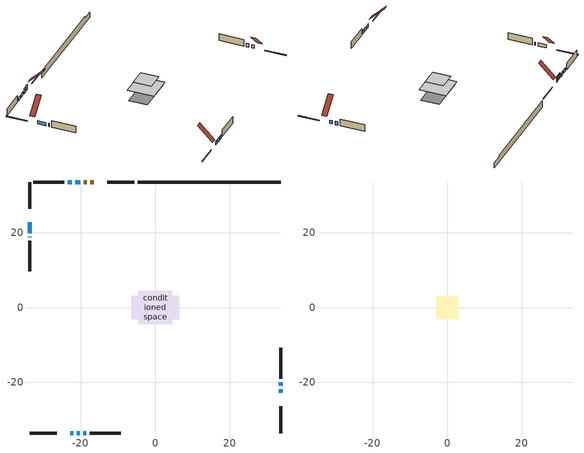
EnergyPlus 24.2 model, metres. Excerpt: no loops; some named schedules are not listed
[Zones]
conditioned space
 floor adiabatic (AdiabaticFloorConstruction): -4.52,-4.52 -4.52,4.52 4.52,4.52 4.52,-4.52 z0.61
 floor foundation (Slab1 construction): -6.42,-3.19 -6.42,3.19 6.42,3.19 6.42,-3.19 z-1.83
 wall outside (RimJoist1 construction): -5.68,33.65 -12.88,33.65 / -33.65,-33.65 -26.45,-33.65 / -33.65,33.65 -33.65,26.45 / 33.65,-33.65 33.65,-26.45 z0.61:0.91
 wall outside (AdiabaticWallConstruction 1): -16.53,33.65 -17.38,33.65 / -18.3,33.65 -19.15,33.65 z0.61:2.64
 wall outside (AdiabaticWallConstruction): 33.65,-22.81 33.65,-21.89 / -22.81,-33.65 -22.04,-33.65 / 33.65,-20.96 33.65,-20.05 / -20.08,33.65 -21.45,33.65 / -21.12,-33.65 -20.2,-33.65 / -19.27,-33.65 -18.51,-33.65 / -33.65,22.81 -33.65,19.95 / -33.65,19.02 -33.65,18.86 / -22.38,33.65 -23.52,33.65 z0.61:1.83
 wall outside (Wall1 construction): -24.45,33.65 -32.72,33.65 / -17.58,-33.65 -9.31,-33.65 / -33.65,17.94 -33.65,9.66 / 33.65,-19.12 33.65,-10.85 z0.61:3.05
 wall foundation (FoundationWall1 construction): -4.75,33.65,-1.83 -4.75,33.65,0.61 29.81,33.65,0.61 29.81,33.65,0.01 33.65,33.65,0.01 33.65,33.65,-1.83
 window (WindowConstruction): 33.65,-22.81 33.65,-21.89 z0.61:1.83
 window (WindowConstruction 8): -22.81,-33.65 -22.04,-33.65 z0.61:1.83
 window (WindowConstruction 1): 33.65,-20.96 33.65,-20.05 z0.61:1.83
 window (WindowConstruction 2): -20.08,33.65 -21.45,33.65 z0.61:1.83
 window (WindowConstruction 3): -21.11,-33.65 -20.2,-33.65 z0.61:1.83
 window (WindowConstruction 4): -19.27,-33.65 -18.51,-33.65 z0.61:1.83
 window (WindowConstruction 5): -33.65,22.81 -33.65,19.95 z0.61:1.83
 window (WindowConstruction 6): -33.65,19.02 -33.65,18.87 z0.61:1.83
 window (WindowConstruction 7): -22.38,33.65 -23.52,33.65 z0.61:1.83
 door (Door): -16.53,33.65 -17.38,33.65 z0.61:2.64
 door (Door 1): -18.3,33.65 -19.15,33.65 z0.61:2.64
 ceiling adiabatic (AdiabaticFloorConstruction): 4.52,-4.52 4.52,4.52 -4.52,4.52 -4.52,-4.52 z0.61
attic - vented
 floor to conditioned space (Floor1 construction Reversed): -3.01,-3.01 -3.01,3.01 3.01,3.01 3.01,-3.01 z3.05
 roof outside (Roof1 construction): -15.6,33.65,3.05 -15.6,28.59,8.11 -13.81,28.59,8.11 -13.81,33.65,3.05; -23.73,-33.65,3.05 -23.73,-28.59,8.11 -25.53,-28.59,8.11 -25.53,-33.65,3.05; -33.65,23.73,3.05 -28.59,23.73,8.11 -28.59,25.53,8.11 -33.65,25.53,3.05; 33.65,-23.73,3.05 28.59,-23.73,8.11 28.59,-25.53,8.11 33.65,-25.53,3.05
[Building]
Building 1: Terrain=Suburbs
[Site:Location]
Toronto City Centre_ON: Latitude {deg}=43.63; Longitude {deg}=-79.39; Time Zone {hr}=-5; Elevation {m}=77; Keep Site Location Information=Yes
[Site:GroundTemperature:Shallow]
5.01852, 3.26908, 3.12898, 3.95918, 7.29196, 10.6092, 13.4851, 15.3069, 15.4617, 13.9799, 11.1774, 7.9619
[Site:WaterMainsTemperature]
Calculation Method=Schedule; Temperature Schedule=mains temperature schedule
[Material] Roughness=Rough; Thermal Absorptance=0.9
Name | Thickness {m} | Conductivity {W/m-K} | Density {kg/m3} | Specific Heat {J/kg-K} | Solar Absorptance | Visible Absorptance
asphalt or fiberglass shingles | 0.00635 | 0.162714 | 1121.4 | 1465.45 | 0.4 | 0.4
ceiling loosefill ins | 0.0846667 | 0.0480833 | 16.02 | 1046.75 | 0.7 | 0.7
ceiling stud and cavity | 0.1397 | 0.144249 | 65.682 | 1177.47 | 0.7 | 0.7
concrete 4.0 in. | 0.1016 | 1.803125 | 2242.8 | 837.4 | 0.7 | 0.7
concrete 8.0 in. | 0.2032 | 1.803125 | 2242.8 | 837.4 | 0.7 | 0.7
door material | 0.04445 | 0.20624 | 512.64 | 1214.23 | 0.7 | 0.7
door material 1 | 0.04445 | 0.327969 | 512.64 | 1214.23 | 0.7 | 0.7
exterior vertical ins | 0.00216305 | 0.029427 | 32.04 | 1214.23 | 0.7 | 0.7
floor covering | 0.0127 | 0.0433444 | 54.468 | 1339.84 | 0.6 | 0.6
floor rigid ins; wall rigid ins | 0.512978 | 0.029427 | 32.04 | 1214.23 | 0.7 | 0.7
floor stud and cavity | 0.1397 | 1.75129 | 37.0049 | 1207.88 | 0.7 | 0.7
furniture material conditioned space 1 | 0.1524 | 0.115458 | 640.8 | 1214.23 | 0.6 | 0.6
gypsum board | 0.0127 | 0.160291 | 801 | 837.4 | 0.6 | 0.6
osb sheathing 0.5 in. | 0.0127 | 0.115458 | 512.64 | 1214.23 | 0.7 | 0.7
osb sheathing 0.75 in. | 0.01905 | 0.115458 | 512.64 | 1214.23 | 0.7 | 0.7
rim joist stud and cavity | 0.0508 | 0.648972 | 50.32683 | 1063.81 | 0.6 | 0.6
wall stud and cavity | 0.1397 | 0.702165 | 139.0536 | 1170.24 | 0.7 | 0.7
wall stud and cavity 1 | 0.0889 | 0.380278 | 52.3479 | 1209.89 | 0.7 | 0.7
wall stud and cavity 2 | 0.0889 | 0.391764 | 83.0341 | 1211.67 | 0.7 | 0.7
wood siding | 0.0254 | 0.102417 | 544.68 | 1172.36 | 0.4 | 0.4
wood siding 1; wood siding 2; wood siding 3 | 0.0254 | 0.102417 | 544.68 | 1172.36 | 0.7 | 0.7
[WindowMaterial:SimpleGlazingSystem]
Name | U-Factor {W/m2-K} | Solar Heat Gain Coefficient
WindowMaterial | 3.034891 | 0.64
WindowMaterial 1 | 5.64904 | 0.74
WindowMaterial 2 | 2.353531 | 0.52
WindowMaterial 3 | 2.34729 | 0.52
WindowMaterial 4 | 5.94146 | 0.79
WindowMaterial 5 | 4.69684 | 0.56
WindowMaterial 6 | 2.48753 | 0.46
[Construction]
AdiabaticFloorConstruction: floor stud and cavity, floor rigid ins, osb sheathing 0.75 in., floor covering
AdiabaticWallConstruction: wood siding 2, wall rigid ins, wall stud and cavity 1, gypsum board
AdiabaticWallConstruction 1: wood siding 3, wall rigid ins, wall stud and cavity 1, gypsum board
Door: door material
Door 1: door material 1
Floor1 construction Reversed: gypsum board, ceiling stud and cavity, ceiling loosefill ins
FoundationWall1 construction: concrete 8.0 in.
furniture construction conditioned space 1: furniture material conditioned space 1
PartitionWallConstruction: gypsum board, wall stud and cavity 2, gypsum board
RimJoist1 construction: wood siding 1, rim joist stud and cavity
Roof1 construction: asphalt or fiberglass shingles
Slab1 construction: concrete 4.0 in.
Wall1 construction: wood siding, osb sheathing 0.5 in., wall stud and cavity, gypsum board
WindowConstruction; WindowConstruction 3: WindowMaterial
WindowConstruction 1: WindowMaterial 1
WindowConstruction 2: WindowMaterial 2
WindowConstruction 4: WindowMaterial 3
WindowConstruction 5: WindowMaterial 4
WindowConstruction 6: WindowMaterial 5
WindowConstruction 7; WindowConstruction 8: WindowMaterial 6
[Zone] Multiplier=1; Part of Total Floor Area=Yes
Name | Volume {m3}
attic - vented | 25.7534
conditioned space | 423.6
[Space]
Name | Zone | Volume {m3}
attic - vented 1 | attic - vented | 25.7534
conditioned space 1 | conditioned space | 423.6
[ZoneInfiltration:EffectiveLeakageArea]
infil attic - vented 1: Zone or Space=attic - vented 1; Schedule=Always On Discrete; Effective Air Leakage Area {cm2}=1527.58; Stack Coefficient=0.000352208; Wind Coefficient=1.268e-05
[ZoneMixing]
whole house fan mix: Zone or Space=attic - vented; Schedule=Always On Continuous; Design Flow Rate Calculation Method=Flow/Zone; Design Flow Rate {m3/s}=0; Source Zone or Space=conditioned space
[SurfaceProperty:ExposedFoundationPerimeter]
Slab1: Exposed Perimeter Calculation Method=TotalExposedPerimeter; Total Exposed Perimeter {m}=38.406
[InternalMass] Zone or ZoneList=conditioned space; Space or SpaceList=conditioned space 1
Name | Construction | Surface Area {m2}
furniture mass conditioned space 1 | furniture construction conditioned space 1 | 65.4402
partition wall mass | PartitionWallConstruction | 163.6
[Lights]
interior lighting: Zone or ZoneList or Space or SpaceList=conditioned space 1; Schedule=interior lighting schedule; Design Level Calculation Method=LightingLevel; Lighting Level {W}=343.2; Return Air Fraction=0; Fraction Radiant=0.6; Fraction Visible=0.2; Fraction Replaceable=1
[People]
occupants: Zone or ZoneList or Space or SpaceList=conditioned space 1; Number of People Schedule=occupants schedule; Number of People Calculation Method=People; Number of People=3; Fraction Radiant=0.314171; Sensible Heat Fraction=0.56303; Activity Level Schedule=occupants activity schedule; Carbon Dioxide Generation Rate {m3/s-W}=0; Enable ASHRAE 55 Comfort Warnings=No; Mean Radiant Temperature Calculation Type=EnclosureAveraged
[ElectricEquipment] Zone or ZoneList or Space or SpaceList=conditioned space 1; Design Level Calculation Method=EquipmentLevel
Name | Schedule | Design Level {W} | Fraction Latent | Fraction Radiant | Fraction Lost
clothes dryer | clothes dryer schedule | 140.772 | 0.015 | 0.081 | 0.85
clothes washer | clothes washer schedule | 32.1985 | 0.03 | 0.162 | 0.7
cooking range | cooking range schedule | 215.147 | 0.08 | 0.432 | 0.2
dishwasher | dishwasher schedule | 66.8632 | 0.3 | 0.18 | 0.4
fridge | fridge schedule | 72.9452 | 0 | 0.6 | 0
mech vent bath fan 0 | mech vent bath fan 0 schedule | 50.2 | 0 | 0 | 1
mech vent house fan | mech vent house fan schedule | 0 | 0 | 0 | 1
mech vent house fan cfis | mech vent house fan cfis schedule | 0 | 0 | 0 | 0
mech vent range fan 0 | mech vent range fan 0 schedule | 57 | 0 | 0 | 1
misc plug loads | misc plug loads schedule | 494.7 | 0.045 | 0.513 | 0.1
whole house fan | Always On Discrete | 0 | 0 | 0 | 1
[OtherEquipment] Zone or ZoneList or Space or SpaceList=conditioned space 1; Design Level Calculation Method=EquipmentLevel
Name | Fuel Type | Schedule | Design Level {W} | Fraction Latent | Fraction Radiant | Fraction Lost
clothes dryer 1 | Electricity | clothes dryer schedule | 0 | 0.015 | 0.081 | 0.85
cooking range 1 | Electricity | cooking range schedule | 0 | 0.08 | 0.432 | 0.2
general water use latent | None | general water use schedule | 62.594 | 1 | 0 | 0
general water use sensible | None | general water use schedule | -61.6891 | 0 | 0.6 | 0
mech vent house fan latent load | None | Always On Discrete | 0 | 1 | 0 | 0
mech vent house fan sensible load | None | Always On Discrete | 0 | 0 | 0 | 0
water heater energy adjustment1 | NaturalGas | Always On Discrete | 0.01 | 0 | 0 | 1
[ZoneInfiltration:DesignFlowRate] Zone or ZoneList or Space or SpaceList=conditioned space 1; Schedule=Always On Discrete; Design Flow Rate Calculation Method=Flow/Zone; Design Flow Rate {m3/s}=0
infil flow; natural vent flow; whole house fan flow
[AvailabilityManager:Scheduled]
central ac and furnace airloop Availability Manager: Schedule=Always On Discrete
[Foundation:Kiva]
Foundation Kiva 1: Initial Indoor Air Temperature {C}=18; Wall Height Above Grade {m}=0.609996; Wall Depth Below Slab {m}=0.2032; Custom Block Material Name 1=exterior vertical ins; Custom Block Depth 1 {m}=2.43998; Custom Block X Position 1 {m}=0.2032; Custom Block Z Position 1 {m}=0
[Foundation:Kiva:Settings]
Soil Conductivity {W/m-K}=0.849921; Soil Density {kg/m3}=1842.3; Soil Specific Heat {J/kg-K}=418.7; Ground Solar Absorptivity=0.9; Ground Thermal Absorptivity=0.9; Ground Surface Roughness {m}=0.03; Far-Field Width {m}=40; Deep-Ground Boundary Condition=ZeroFlux; Deep-Ground Depth {m}=40; Minimum Cell Dimension {m}=0.2; Maximum Cell Growth Coefficient=3; Simulation Timestep=Timestep
[Exterior:Lights]
exterior lighting: Schedule=exterior lighting schedule; Design Level {W}=75.6
[EnergyManagementSystem:GlobalVariable]
central_ac_and_furnace_airloop_Fan_RTF
infil_program_Qfan
infil_program_Qinf
natural_vent_program_Qnv
natural_vent_program_Qwhf
[EnergyManagementSystem:Sensor]
Name | Output:Variable or Output:Meter Index Key | Output:Variable or Output:Meter
airflow_gain | infil flow | Infiltration Sensible Heat Gain Energy
airflow_gain_1 | natural vent flow | Infiltration Sensible Heat Gain Energy
airflow_gain_2 | whole house fan flow | Infiltration Sensible Heat Gain Energy
airflow_loss | infil flow | Infiltration Sensible Heat Loss Energy
airflow_loss_1 | natural vent flow | Infiltration Sensible Heat Loss Energy
airflow_loss_2 | whole house fan flow | Infiltration Sensible Heat Loss Energy
clg_load_cond |  | Cooling:EnergyTransfer:Zone:CONDITIONED SPACE
clg_sp_s; clg_sp_s_1 | cooling setpoint | Schedule Value
clothes_dryer_exhaust_0_sch_s | clothes dryer exhaust 0 schedule | Schedule Value
cool_season | cooling season schedule | Schedule Value
htg_load_cond |  | Heating:EnergyTransfer:Zone:CONDITIONED SPACE
htg_sp_s; htg_sp_s_1 | heating setpoint | Schedule Value
ig_ee_conv | clothes dryer | Electric Equipment Convective Heating Energy
ig_ee_conv_2 | cooking range | Electric Equipment Convective Heating Energy
ig_ee_conv_4 | fridge | Electric Equipment Convective Heating Energy
ig_ee_conv_5 | misc plug loads | Electric Equipment Convective Heating Energy
ig_ee_conv_6 | whole house fan | Electric Equipment Convective Heating Energy
ig_ee_rad | clothes dryer | Electric Equipment Radiant Heating Energy
ig_ee_rad_2 | cooking range | Electric Equipment Radiant Heating Energy
ig_ee_rad_4 | fridge | Electric Equipment Radiant Heating Energy
ig_ee_rad_5 | misc plug loads | Electric Equipment Radiant Heating Energy
ig_ee_rad_6 | whole house fan | Electric Equipment Radiant Heating Energy
ig_lgt_conv | interior lighting | Lights Convective Heating Energy
ig_lgt_rad | interior lighting | Lights Radiant Heating Energy
ig_lgt_vis | interior lighting | Lights Visible Radiation Heating Energy
ig_oe_conv | clothes dryer 1 | Other Equipment Convective Heating Energy
ig_oe_conv_1 | cooking range 1 | Other Equipment Convective Heating Energy
ig_oe_conv_2 | general water use latent | Other Equipment Convective Heating Energy
ig_oe_conv_3 | general water use sensible | Other Equipment Convective Heating Energy
ig_oe_conv_4 | water heater energy adjustment1 | Other Equipment Convective Heating Energy
ig_oe_rad | clothes dryer 1 | Other Equipment Radiant Heating Energy
ig_oe_rad_1 | cooking range 1 | Other Equipment Radiant Heating Energy
ig_oe_rad_2 | general water use latent | Other Equipment Radiant Heating Energy
ig_oe_rad_3 | general water use sensible | Other Equipment Radiant Heating Energy
ig_oe_rad_4 | water heater energy adjustment1 | Other Equipment Radiant Heating Energy
ig_ppl_conv | occupants | People Convective Heating Energy
ig_ppl_rad | occupants | People Radiant Heating Energy
im_conv | furniture mass conditioned space 1 | Surface Inside Face Convection Heat Gain Energy
im_conv_1 | partition wall mass | Surface Inside Face Convection Heat Gain Energy
im_ig | furniture mass conditioned space 1 | Surface Inside Face Internal Gains Radiation Heat Gain Energy
im_ig_1 | partition wall mass | Surface Inside Face Internal Gains Radiation Heat Gain Energy
im_lgt | furniture mass conditioned space 1 | Surface Inside Face Lights Radiation Heat Gain Energy
im_lgt_1 | partition wall mass | Surface Inside Face Lights Radiation Heat Gain Energy
im_sol | furniture mass conditioned space 1 | Surface Inside Face Solar Radiation Heat Gain Energy
im_sol_1 | partition wall mass | Surface Inside Face Solar Radiation Heat Gain Energy
im_surf | furniture mass conditioned space 1 | Surface Inside Face Net Surface Thermal Radiation Heat Gain Energy
im_surf_1 | partition wall mass | Surface Inside Face Net Surface Thermal Radiation Heat Gain Energy
mech_vent_bath_fan_0_sch_s | mech vent bath fan 0 schedule | Schedule Value
mech_vent_range_fan_0_sch_s | mech vent range fan 0 schedule | Schedule Value
mv_conv | mech vent bath fan 0 | Electric Equipment Convective Heating Energy
mv_conv_1 | mech vent house fan | Electric Equipment Convective Heating Energy
mv_conv_2 | mech vent house fan cfis | Electric Equipment Convective Heating Energy
mv_conv_3 | mech vent range fan 0 | Electric Equipment Convective Heating Energy
mv_conv_4 | mech vent house fan latent load | Other Equipment Convective Heating Energy
mv_conv_5 | mech vent house fan sensible load | Other Equipment Convective Heating Energy
mv_rad | mech vent bath fan 0 | Electric Equipment Radiant Heating Energy
mv_rad_1 | mech vent house fan | Electric Equipment Radiant Heating Energy
mv_rad_2 | mech vent house fan cfis | Electric Equipment Radiant Heating Energy
mv_rad_3 | mech vent range fan 0 | Electric Equipment Radiant Heating Energy
mv_rad_4 | mech vent house fan latent load | Other Equipment Radiant Heating Energy
mv_rad_5 | mech vent house fan sensible load | Other Equipment Radiant Heating Energy
natural_vent_s | natural vent schedule | Schedule Value
out_pb_s |  | Site Outdoor Air Barometric Pressure
out_wt_s |  | Site Outdoor Air Humidity Ratio
site_vw_s |  | Site Wind Speed
ss_back_out | Window1 | Surface Window Shortwave from Zone Back Out Window Heat Transfer Rate
ss_back_out_1 | Window12 | Surface Window Shortwave from Zone Back Out Window Heat Transfer Rate
ss_back_out_2 | Window2 | Surface Window Shortwave from Zone Back Out Window Heat Transfer Rate
ss_back_out_3 | Window3 | Surface Window Shortwave from Zone Back Out Window Heat Transfer Rate
ss_back_out_4 | Window5 | Surface Window Shortwave from Zone Back Out Window Heat Transfer Rate
ss_back_out_5 | Window6 | Surface Window Shortwave from Zone Back Out Window Heat Transfer Rate
ss_back_out_6 | Window7 | Surface Window Shortwave from Zone Back Out Window Heat Transfer Rate
ss_back_out_7 | Window8 | Surface Window Shortwave from Zone Back Out Window Heat Transfer Rate
ss_back_out_8 | Window9 | Surface Window Shortwave from Zone Back Out Window Heat Transfer Rate
ss_conv | Door1 | Surface Inside Face Convection Heat Gain Energy
ss_conv_1 | Door2 | Surface Inside Face Convection Heat Gain Energy
ss_conv_10 | Window9 | Surface Inside Face Convection Heat Gain Energy
ss_conv_2 | Window1 | Surface Inside Face Convection Heat Gain Energy
ss_conv_3 | Window12 | Surface Inside Face Convection Heat Gain Energy
ss_conv_4 | Window2 | Surface Inside Face Convection Heat Gain Energy
ss_conv_5 | Window3 | Surface Inside Face Convection Heat Gain Energy
ss_conv_6 | Window5 | Surface Inside Face Convection Heat Gain Energy
ss_conv_7 | Window6 | Surface Inside Face Convection Heat Gain Energy
ss_conv_8 | Window7 | Surface Inside Face Convection Heat Gain Energy
ss_conv_9 | Window8 | Surface Inside Face Convection Heat Gain Energy
ss_ig | Door1 | Surface Inside Face Internal Gains Radiation Heat Gain Energy
ss_ig_1 | Door2 | Surface Inside Face Internal Gains Radiation Heat Gain Energy
ss_ig_10 | Window9 | Surface Inside Face Internal Gains Radiation Heat Gain Energy
ss_ig_2 | Window1 | Surface Inside Face Internal Gains Radiation Heat Gain Energy
ss_ig_3 | Window12 | Surface Inside Face Internal Gains Radiation Heat Gain Energy
ss_ig_4 | Window2 | Surface Inside Face Internal Gains Radiation Heat Gain Energy
ss_ig_5 | Window3 | Surface Inside Face Internal Gains Radiation Heat Gain Energy
ss_ig_6 | Window5 | Surface Inside Face Internal Gains Radiation Heat Gain Energy
ss_ig_7 | Window6 | Surface Inside Face Internal Gains Radiation Heat Gain Energy
ss_ig_8 | Window7 | Surface Inside Face Internal Gains Radiation Heat Gain Energy
ss_ig_9 | Window8 | Surface Inside Face Internal Gains Radiation Heat Gain Energy
ss_lgt | Door1 | Surface Inside Face Lights Radiation Heat Gain Energy
ss_lgt_1 | Door2 | Surface Inside Face Lights Radiation Heat Gain Energy
ss_sol | Door1 | Surface Inside Face Solar Radiation Heat Gain Energy
ss_sol_1 | Door2 | Surface Inside Face Solar Radiation Heat Gain Energy
ss_surf | Door1 | Surface Inside Face Net Surface Thermal Radiation Heat Gain Energy
ss_surf_1 | Door2 | Surface Inside Face Net Surface Thermal Radiation Heat Gain Energy
ss_surf_10 | Window9 | Surface Inside Face Net Surface Thermal Radiation Heat Gain Energy
ss_surf_2 | Window1 | Surface Inside Face Net Surface Thermal Radiation Heat Gain Energy
ss_surf_3 | Window12 | Surface Inside Face Net Surface Thermal Radiation Heat Gain Energy
ss_surf_4 | Window2 | Surface Inside Face Net Surface Thermal Radiation Heat Gain Energy
ss_surf_5 | Window3 | Surface Inside Face Net Surface Thermal Radiation Heat Gain Energy
ss_surf_6 | Window5 | Surface Inside Face Net Surface Thermal Radiation Heat Gain Energy
ss_surf_7 | Window6 | Surface Inside Face Net Surface Thermal Radiation Heat Gain Energy
ss_surf_8 | Window7 | Surface Inside Face Net Surface Thermal Radiation Heat Gain Energy
ss_surf_9 | Window8 | Surface Inside Face Net Surface Thermal Radiation Heat Gain Energy
ss_trans_in | Window1 | Surface Window Transmitted Solar Radiation Rate
ss_trans_in_1 | Window12 | Surface Window Transmitted Solar Radiation Rate
ss_trans_in_2 | Window2 | Surface Window Transmitted Solar Radiation Rate
ss_trans_in_3 | Window3 | Surface Window Transmitted Solar Radiation Rate
ss_trans_in_4 | Window5 | Surface Window Transmitted Solar Radiation Rate
ss_trans_in_5 | Window6 | Surface Window Transmitted Solar Radiation Rate
ss_trans_in_6 | Window7 | Surface Window Transmitted Solar Radiation Rate
ss_trans_in_7 | Window8 | Surface Window Transmitted Solar Radiation Rate
ss_trans_in_8 | Window9 | Surface Window Transmitted Solar Radiation Rate
ss_trans_out | Window1 | Surface Inside Face Initial Transmitted Diffuse Transmitted Out Window Solar Radiation Rate
ss_trans_out_1 | Window12 | Surface Inside Face Initial Transmitted Diffuse Transmitted Out Window Solar Radiation Rate
ss_trans_out_2 | Window2 | Surface Inside Face Initial Transmitted Diffuse Transmitted Out Window Solar Radiation Rate
ss_trans_out_3 | Window3 | Surface Inside Face Initial Transmitted Diffuse Transmitted Out Window Solar Radiation Rate
ss_trans_out_4 | Window5 | Surface Inside Face Initial Transmitted Diffuse Transmitted Out Window Solar Radiation Rate
ss_trans_out_5 | Window6 | Surface Inside Face Initial Transmitted Diffuse Transmitted Out Window Solar Radiation Rate
ss_trans_out_6 | Window7 | Surface Inside Face Initial Transmitted Diffuse Transmitted Out Window Solar Radiation Rate
ss_trans_out_7 | Window8 | Surface Inside Face Initial Transmitted Diffuse Transmitted Out Window Solar Radiation Rate
ss_trans_out_8 | Window9 | Surface Inside Face Initial Transmitted Diffuse Transmitted Out Window Solar Radiation Rate
s_conv | Floor1 | Surface Inside Face Convection Heat Gain Energy
s_conv_1 | FoundationWall1 | Surface Inside Face Convection Heat Gain Energy
s_conv_10 | Wall1:180 | Surface Inside Face Convection Heat Gain Energy
s_conv_11 | Wall1:270 | Surface Inside Face Convection Heat Gain Energy
s_conv_12 | Wall1:90 | Surface Inside Face Convection Heat Gain Energy
s_conv_2 | inferred conditioned ceiling | Surface Inside Face Convection Heat Gain Energy
s_conv_3 | inferred conditioned floor | Surface Inside Face Convection Heat Gain Energy
s_conv_4 | RimJoist1:0 | Surface Inside Face Convection Heat Gain Energy
s_conv_5 | RimJoist1:180 | Surface Inside Face Convection Heat Gain Energy
s_conv_6 | RimJoist1:270 | Surface Inside Face Convection Heat Gain Energy
s_conv_7 | RimJoist1:90 | Surface Inside Face Convection Heat Gain Energy
s_conv_8 | Slab1 | Surface Inside Face Convection Heat Gain Energy
s_conv_9 | Wall1:0 | Surface Inside Face Convection Heat Gain Energy
s_ig | Floor1 | Surface Inside Face Internal Gains Radiation Heat Gain Energy
s_ig_1 | FoundationWall1 | Surface Inside Face Internal Gains Radiation Heat Gain Energy
s_ig_10 | Wall1:180 | Surface Inside Face Internal Gains Radiation Heat Gain Energy
s_ig_11 | Wall1:270 | Surface Inside Face Internal Gains Radiation Heat Gain Energy
s_ig_12 | Wall1:90 | Surface Inside Face Internal Gains Radiation Heat Gain Energy
s_ig_2 | inferred conditioned ceiling | Surface Inside Face Internal Gains Radiation Heat Gain Energy
s_ig_3 | inferred conditioned floor | Surface Inside Face Internal Gains Radiation Heat Gain Energy
s_ig_4 | RimJoist1:0 | Surface Inside Face Internal Gains Radiation Heat Gain Energy
s_ig_5 | RimJoist1:180 | Surface Inside Face Internal Gains Radiation Heat Gain Energy
s_ig_6 | RimJoist1:270 | Surface Inside Face Internal Gains Radiation Heat Gain Energy
s_ig_7 | RimJoist1:90 | Surface Inside Face Internal Gains Radiation Heat Gain Energy
s_ig_8 | Slab1 | Surface Inside Face Internal Gains Radiation Heat Gain Energy
s_ig_9 | Wall1:0 | Surface Inside Face Internal Gains Radiation Heat Gain Energy
s_lgt | Floor1 | Surface Inside Face Lights Radiation Heat Gain Energy
s_lgt_1 | FoundationWall1 | Surface Inside Face Lights Radiation Heat Gain Energy
s_lgt_10 | Wall1:180 | Surface Inside Face Lights Radiation Heat Gain Energy
s_lgt_11 | Wall1:270 | Surface Inside Face Lights Radiation Heat Gain Energy
s_lgt_12 | Wall1:90 | Surface Inside Face Lights Radiation Heat Gain Energy
s_lgt_2 | inferred conditioned ceiling | Surface Inside Face Lights Radiation Heat Gain Energy
s_lgt_3 | inferred conditioned floor | Surface Inside Face Lights Radiation Heat Gain Energy
s_lgt_4 | RimJoist1:0 | Surface Inside Face Lights Radiation Heat Gain Energy
s_lgt_5 | RimJoist1:180 | Surface Inside Face Lights Radiation Heat Gain Energy
s_lgt_6 | RimJoist1:270 | Surface Inside Face Lights Radiation Heat Gain Energy
s_lgt_7 | RimJoist1:90 | Surface Inside Face Lights Radiation Heat Gain Energy
s_lgt_8 | Slab1 | Surface Inside Face Lights Radiation Heat Gain Energy
s_lgt_9 | Wall1:0 | Surface Inside Face Lights Radiation Heat Gain Energy
s_sol | Floor1 | Surface Inside Face Solar Radiation Heat Gain Energy
s_sol_1 | FoundationWall1 | Surface Inside Face Solar Radiation Heat Gain Energy
s_sol_10 | Wall1:180 | Surface Inside Face Solar Radiation Heat Gain Energy
s_sol_11 | Wall1:270 | Surface Inside Face Solar Radiation Heat Gain Energy
s_sol_12 | Wall1:90 | Surface Inside Face Solar Radiation Heat Gain Energy
s_sol_2 | inferred conditioned ceiling | Surface Inside Face Solar Radiation Heat Gain Energy
s_sol_3 | inferred conditioned floor | Surface Inside Face Solar Radiation Heat Gain Energy
s_sol_4 | RimJoist1:0 | Surface Inside Face Solar Radiation Heat Gain Energy
s_sol_5 | RimJoist1:180 | Surface Inside Face Solar Radiation Heat Gain Energy
s_sol_6 | RimJoist1:270 | Surface Inside Face Solar Radiation Heat Gain Energy
s_sol_7 | RimJoist1:90 | Surface Inside Face Solar Radiation Heat Gain Energy
s_sol_8 | Slab1 | Surface Inside Face Solar Radiation Heat Gain Energy
s_sol_9 | Wall1:0 | Surface Inside Face Solar Radiation Heat Gain Energy
s_surf | Floor1 | Surface Inside Face Net Surface Thermal Radiation Heat Gain Energy
s_surf_1 | FoundationWall1 | Surface Inside Face Net Surface Thermal Radiation Heat Gain Energy
s_surf_10 | Wall1:180 | Surface Inside Face Net Surface Thermal Radiation Heat Gain Energy
s_surf_11 | Wall1:270 | Surface Inside Face Net Surface Thermal Radiation Heat Gain Energy
s_surf_12 | Wall1:90 | Surface Inside Face Net Surface Thermal Radiation Heat Gain Energy
s_surf_2 | inferred conditioned ceiling | Surface Inside Face Net Surface Thermal Radiation Heat Gain Energy
s_surf_3 | inferred conditioned floor | Surface Inside Face Net Surface Thermal Radiation Heat Gain Energy
s_surf_4 | RimJoist1:0 | Surface Inside Face Net Surface Thermal Radiation Heat Gain Energy
